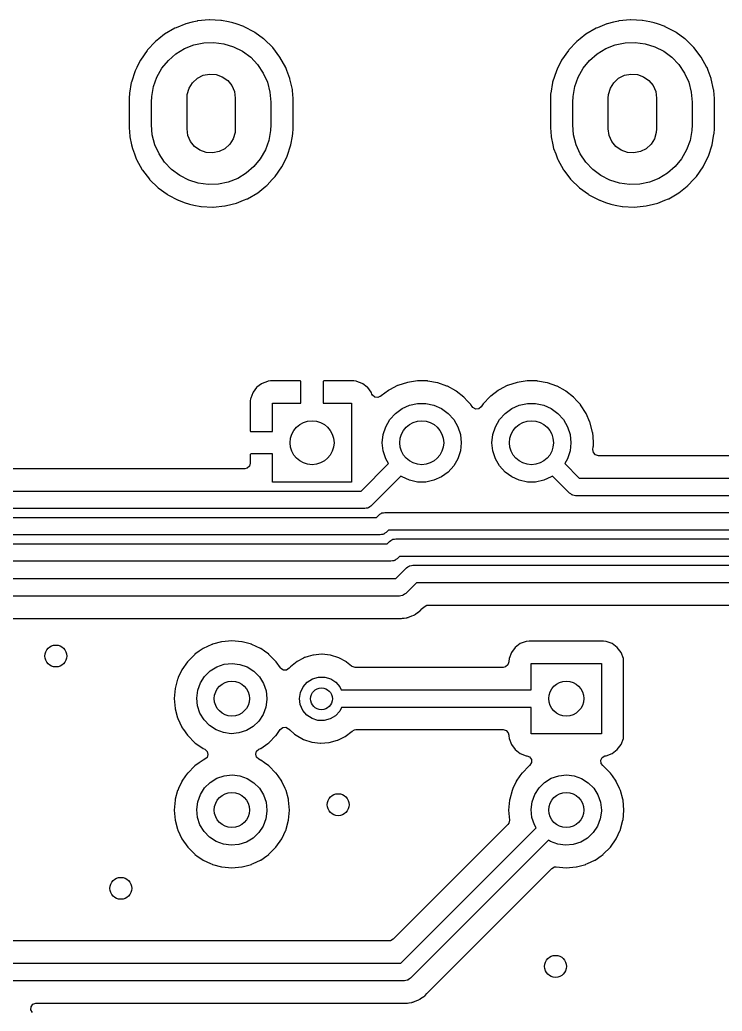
# Model space of a CAD drawing. Extents: x 41 to 172, y -238 to -26.
# Drawn here: x 97.52 to 113.53, y -165.36 to -142.78 of the extents above; entities that cross this region are included whole.
import ezdxf

# ---------------------------------------------------------------- set-up
doc = ezdxf.new("R2010")
doc.units = 0
doc.layers.add('BLACK', color=7, linetype='CONTINUOUS')

msp = doc.modelspace()

# ---------------------------------------------------------------- linework, layer by layer
at = {"layer": 'BLACK', "linetype": 'CONTINUOUS'}
for p, q in [((101.3, -142.869), (101.082, -142.957)), ((101.304, -142.867), (101.3, -142.869)), ((101.3, -142.869), (101.3, -142.869)), ((101.448, -142.832), (101.304, -142.867)), ((101.563, -142.804), (101.448, -142.832)), ((101.568, -142.803), (101.563, -142.804)), ((101.563, -142.804), (101.563, -142.804)), ((101.837, -142.777), (101.568, -142.803)), ((101.842, -142.777), (101.837, -142.777)), ((102.104, -142.79), (101.842, -142.777)), ((101.842, -142.777), (101.842, -142.777)), ((102.108, -142.79), (102.104, -142.79)), ((102.104, -142.79), (102.104, -142.79)), ((102.113, -142.791), (102.108, -142.79)), ((102.276, -142.824), (102.113, -142.791)), ((102.113, -142.791), (102.113, -142.791)), ((102.374, -142.843), (102.276, -142.824)), ((102.448, -142.869), (102.374, -142.843)), ((102.626, -142.932), (102.448, -142.869)), ((102.63, -142.933), (102.626, -142.932)), ((102.626, -142.932), (102.626, -142.932)), ((102.87, -143.059), (102.63, -142.933)), ((110.9, -142.869), (110.682, -142.957)), ((110.904, -142.867), (110.9, -142.869)), ((110.9, -142.869), (110.9, -142.869)), ((111.048, -142.832), (110.904, -142.867)), ((111.163, -142.804), (111.048, -142.832)), ((111.168, -142.803), (111.163, -142.804)), ((111.163, -142.804), (111.163, -142.804)), ((111.437, -142.777), (111.168, -142.803)), ((111.442, -142.777), (111.437, -142.777)), ((111.704, -142.79), (111.442, -142.777)), ((111.442, -142.777), (111.442, -142.777)), ((111.708, -142.79), (111.704, -142.79)), ((111.704, -142.79), (111.704, -142.79)), ((111.713, -142.791), (111.708, -142.79)), ((111.876, -142.824), (111.713, -142.791)), ((111.713, -142.791), (111.713, -142.791)), ((111.974, -142.843), (111.876, -142.824)), ((112.048, -142.869), (111.974, -142.843)), ((112.226, -142.932), (112.048, -142.869)), ((112.23, -142.933), (112.226, -142.932)), ((112.226, -142.932), (112.226, -142.932)), ((112.47, -143.059), (112.23, -142.933)), ((100.819, -143.106), (100.69, -143.209)), ((101.053, -142.969), (100.819, -143.106)), ((101.082, -142.957), (101.053, -142.969)), ((102.874, -143.062), (102.87, -143.059)), ((103.076, -143.209), (102.874, -143.062)), ((110.419, -143.106), (110.29, -143.209)), ((110.653, -142.969), (110.419, -143.106)), ((110.682, -142.957), (110.653, -142.969)), ((112.474, -143.062), (112.47, -143.059)), ((112.676, -143.209), (112.474, -143.062)), ((100.604, -143.279), (100.431, -143.464)), ((100.607, -143.275), (100.604, -143.279)), ((100.615, -143.269), (100.607, -143.275)), ((100.69, -143.209), (100.615, -143.269)), ((101.275, -143.432), (101.489, -143.347)), ((101.489, -143.347), (101.714, -143.3)), ((101.714, -143.3), (101.944, -143.292)), ((101.944, -143.292), (102.172, -143.322)), ((102.172, -143.322), (102.392, -143.39)), ((103.089, -143.219), (103.076, -143.209)), ((103.283, -143.409), (103.089, -143.219)), ((110.204, -143.279), (110.031, -143.464)), ((110.207, -143.275), (110.204, -143.279)), ((110.215, -143.269), (110.207, -143.275)), ((110.29, -143.209), (110.215, -143.269)), ((110.875, -143.432), (111.089, -143.347)), ((111.089, -143.347), (111.314, -143.3)), ((111.314, -143.3), (111.544, -143.292)), ((111.544, -143.292), (111.772, -143.322)), ((111.772, -143.322), (111.992, -143.39)), ((112.689, -143.219), (112.676, -143.209)), ((112.883, -143.409), (112.689, -143.219)), ((100.422, -143.474), (100.267, -143.696)), ((100.431, -143.464), (100.422, -143.474)), ((100.905, -143.702), (101.079, -143.551)), ((101.079, -143.551), (101.275, -143.432)), ((102.392, -143.39), (102.597, -143.494)), ((102.597, -143.494), (102.781, -143.631)), ((103.448, -143.624), (103.283, -143.409)), ((110.022, -143.474), (109.867, -143.696)), ((110.031, -143.464), (110.022, -143.474)), ((110.505, -143.702), (110.679, -143.551)), ((110.679, -143.551), (110.875, -143.432)), ((111.992, -143.39), (112.197, -143.494)), ((112.197, -143.494), (112.381, -143.631)), ((113.048, -143.624), (112.883, -143.409)), ((100.265, -143.7), (100.183, -143.865)), ((100.267, -143.696), (100.265, -143.7)), ((100.265, -143.7), (100.265, -143.7)), ((100.759, -143.88), (100.905, -143.702)), ((102.781, -143.631), (102.94, -143.798)), ((102.94, -143.798), (103.068, -143.989)), ((103.579, -143.861), (103.448, -143.624)), ((109.865, -143.7), (109.783, -143.865)), ((109.867, -143.696), (109.865, -143.7)), ((109.865, -143.7), (109.865, -143.7)), ((110.359, -143.88), (110.505, -143.702)), ((112.381, -143.631), (112.54, -143.798)), ((112.54, -143.798), (112.668, -143.989)), ((113.179, -143.861), (113.048, -143.624)), ((100.147, -143.939), (100.062, -144.197)), ((100.183, -143.865), (100.147, -143.939)), ((100.645, -144.08), (100.759, -143.88)), ((101.566, -144.108), (101.699, -144.041)), ((101.699, -144.041), (101.845, -144.011)), ((101.845, -144.011), (101.994, -144.022)), ((101.994, -144.022), (102.135, -144.073)), ((103.068, -143.989), (103.163, -144.198)), ((103.581, -143.865), (103.579, -143.861)), ((103.607, -143.935), (103.581, -143.865)), ((103.581, -143.865), (103.581, -143.865)), ((103.675, -144.115), (103.607, -143.935)), ((109.747, -143.939), (109.662, -144.197)), ((109.783, -143.865), (109.747, -143.939)), ((110.245, -144.08), (110.359, -143.88)), ((111.166, -144.108), (111.299, -144.041)), ((111.299, -144.041), (111.445, -144.011)), ((111.445, -144.011), (111.594, -144.022)), ((111.594, -144.022), (111.735, -144.073)), ((112.668, -143.989), (112.763, -144.198)), ((113.181, -143.865), (113.179, -143.861)), ((113.207, -143.935), (113.181, -143.865)), ((113.181, -143.865), (113.181, -143.865)), ((113.275, -144.115), (113.207, -143.935)), ((100.061, -144.201), (100.018, -144.45)), ((100.062, -144.197), (100.061, -144.201)), ((100.061, -144.201), (100.061, -144.201)), ((100.567, -144.296), (100.645, -144.08)), ((101.378, -144.336), (101.456, -144.209)), ((101.456, -144.209), (101.566, -144.108)), ((102.135, -144.073), (102.257, -144.159)), ((102.257, -144.159), (102.35, -144.275)), ((102.35, -144.275), (102.41, -144.412)), ((103.163, -144.198), (103.221, -144.421)), ((103.676, -144.119), (103.675, -144.115)), ((103.731, -144.365), (103.676, -144.119)), ((103.676, -144.119), (103.676, -144.119)), ((109.661, -144.201), (109.618, -144.45)), ((109.662, -144.197), (109.661, -144.201)), ((109.661, -144.201), (109.661, -144.201)), ((110.167, -144.296), (110.245, -144.08)), ((110.978, -144.336), (111.056, -144.209)), ((111.056, -144.209), (111.166, -144.108)), ((111.735, -144.073), (111.857, -144.159)), ((111.857, -144.159), (111.95, -144.275)), ((111.95, -144.275), (112.01, -144.412)), ((112.763, -144.198), (112.821, -144.421)), ((113.276, -144.119), (113.275, -144.115)), ((113.331, -144.365), (113.276, -144.119)), ((113.276, -144.119), (113.276, -144.119)), ((100.016, -144.468), (100.012, -144.541)), ((100.018, -144.45), (100.016, -144.464)), ((100.016, -144.464), (100.016, -144.468)), ((100.526, -144.522), (100.567, -144.296)), ((101.33, -144.56), (101.336, -144.48)), ((101.336, -144.48), (101.378, -144.336)), ((102.41, -144.412), (102.43, -144.56)), ((103.221, -144.421), (103.24, -144.65)), ((103.734, -144.38), (103.731, -144.365)), ((103.734, -144.384), (103.734, -144.38)), ((103.748, -144.571), (103.734, -144.384)), ((109.616, -144.468), (109.612, -144.541)), ((109.618, -144.45), (109.616, -144.464)), ((109.616, -144.464), (109.616, -144.468)), ((110.126, -144.522), (110.167, -144.296)), ((110.93, -144.56), (110.936, -144.48)), ((110.936, -144.48), (110.978, -144.336)), ((112.01, -144.412), (112.03, -144.56)), ((112.821, -144.421), (112.84, -144.65)), ((113.334, -144.38), (113.331, -144.365)), ((113.334, -144.384), (113.334, -144.38)), ((113.348, -144.571), (113.334, -144.384)), ((100.012, -144.541), (100.011, -144.55)), ((100.011, -144.55), (100.011, -145.239)), ((100.52, -144.65), (100.526, -144.522)), ((100.52, -145.17), (100.52, -144.65)), ((101.33, -145.26), (101.33, -144.56)), ((102.43, -144.56), (102.43, -145.26)), ((103.24, -144.65), (103.24, -145.17)), ((103.748, -144.581), (103.748, -144.571)), ((103.748, -145.27), (103.748, -144.581)), ((109.612, -144.541), (109.611, -144.55)), ((109.611, -144.55), (109.611, -145.239)), ((110.12, -144.65), (110.126, -144.522)), ((110.12, -145.17), (110.12, -144.65)), ((110.93, -145.26), (110.93, -144.56)), ((112.03, -144.56), (112.03, -145.26)), ((112.84, -144.65), (112.84, -145.17)), ((113.349, -144.581), (113.348, -144.571)), ((113.349, -145.27), (113.349, -144.581)), ((100.539, -145.399), (100.52, -145.17)), ((103.24, -145.17), (103.234, -145.298)), ((110.139, -145.399), (110.12, -145.17)), ((112.84, -145.17), (112.834, -145.298)), ((100.011, -145.239), (100.012, -145.241)), ((100.012, -145.241), (100.012, -145.241)), ((100.012, -145.241), (100.018, -145.322)), ((100.018, -145.322), (100.026, -145.44)), ((100.597, -145.622), (100.539, -145.399)), ((101.35, -145.408), (101.33, -145.26)), ((101.41, -145.545), (101.35, -145.408)), ((102.424, -145.34), (102.382, -145.484)), ((102.43, -145.26), (102.424, -145.34)), ((103.234, -145.298), (103.193, -145.524)), ((103.731, -145.43), (103.744, -145.36)), ((103.744, -145.356), (103.748, -145.27)), ((103.744, -145.36), (103.744, -145.356)), ((103.744, -145.36), (103.744, -145.36)), ((109.611, -145.239), (109.612, -145.241)), ((109.612, -145.241), (109.618, -145.322)), ((109.612, -145.241), (109.612, -145.241)), ((109.618, -145.322), (109.626, -145.44)), ((110.197, -145.622), (110.139, -145.399)), ((110.95, -145.408), (110.93, -145.26)), ((111.01, -145.545), (110.95, -145.408)), ((112.024, -145.34), (111.982, -145.484)), ((112.03, -145.26), (112.024, -145.34)), ((112.834, -145.298), (112.793, -145.524)), ((113.331, -145.43), (113.344, -145.36)), ((113.344, -145.356), (113.349, -145.27)), ((113.344, -145.36), (113.344, -145.356)), ((113.344, -145.36), (113.344, -145.36)), ((100.026, -145.44), (100.027, -145.445)), ((100.027, -145.445), (100.027, -145.445)), ((100.027, -145.445), (100.066, -145.623)), ((100.066, -145.623), (100.085, -145.705)), ((100.692, -145.831), (100.597, -145.622)), ((101.503, -145.661), (101.41, -145.545)), ((102.304, -145.611), (102.194, -145.712)), ((102.382, -145.484), (102.304, -145.611)), ((103.193, -145.524), (103.115, -145.74)), ((103.613, -145.881), (103.698, -145.623)), ((103.698, -145.623), (103.731, -145.43)), ((109.626, -145.44), (109.627, -145.445)), ((109.627, -145.445), (109.627, -145.445)), ((109.627, -145.445), (109.666, -145.623)), ((109.666, -145.623), (109.685, -145.705)), ((110.292, -145.831), (110.197, -145.622)), ((111.103, -145.661), (111.01, -145.545)), ((111.904, -145.611), (111.794, -145.712)), ((111.982, -145.484), (111.904, -145.611)), ((112.793, -145.524), (112.715, -145.74)), ((113.213, -145.881), (113.298, -145.623)), ((113.298, -145.623), (113.331, -145.43)), ((100.085, -145.705), (100.133, -145.832)), ((100.133, -145.832), (100.175, -145.945)), ((100.82, -146.022), (100.692, -145.831)), ((101.625, -145.747), (101.503, -145.661)), ((101.766, -145.798), (101.625, -145.747)), ((101.915, -145.809), (101.766, -145.798)), ((102.061, -145.779), (101.915, -145.809)), ((102.194, -145.712), (102.061, -145.779)), ((103.115, -145.74), (103.001, -145.94)), ((109.685, -145.705), (109.733, -145.832)), ((109.733, -145.832), (109.775, -145.945)), ((110.42, -146.022), (110.292, -145.831)), ((111.225, -145.747), (111.103, -145.661)), ((111.366, -145.798), (111.225, -145.747)), ((111.515, -145.809), (111.366, -145.798)), ((111.661, -145.779), (111.515, -145.809)), ((111.794, -145.712), (111.661, -145.779)), ((112.715, -145.74), (112.601, -145.94)), ((100.175, -145.945), (100.181, -145.959)), ((100.181, -145.959), (100.312, -146.196)), ((100.979, -146.189), (100.82, -146.022)), ((103.001, -145.94), (102.855, -146.118)), ((103.495, -146.12), (103.611, -145.885)), ((103.611, -145.885), (103.613, -145.881)), ((103.611, -145.885), (103.611, -145.885)), ((109.775, -145.945), (109.781, -145.959)), ((109.781, -145.959), (109.912, -146.196)), ((110.579, -146.189), (110.42, -146.022)), ((112.601, -145.94), (112.455, -146.118)), ((113.095, -146.12), (113.211, -145.885)), ((113.211, -145.885), (113.213, -145.881)), ((113.211, -145.885), (113.211, -145.885)), ((100.312, -146.196), (100.315, -146.199)), ((100.315, -146.199), (100.472, -146.405)), ((101.163, -146.326), (100.979, -146.189)), ((102.681, -146.269), (102.485, -146.388)), ((102.855, -146.118), (102.681, -146.269)), ((103.338, -146.346), (103.493, -146.124)), ((103.493, -146.124), (103.495, -146.12)), ((109.912, -146.196), (109.915, -146.199)), ((109.915, -146.199), (110.072, -146.405)), ((110.763, -146.326), (110.579, -146.189)), ((112.281, -146.269), (112.085, -146.388)), ((112.455, -146.118), (112.281, -146.269)), ((112.938, -146.346), (113.093, -146.124)), ((113.093, -146.124), (113.095, -146.12)), ((100.472, -146.405), (100.477, -146.411)), ((100.477, -146.411), (100.671, -146.601)), ((101.368, -146.43), (101.163, -146.326)), ((101.588, -146.498), (101.368, -146.43)), ((101.816, -146.528), (101.588, -146.498)), ((102.046, -146.52), (101.816, -146.528)), ((102.271, -146.473), (102.046, -146.52)), ((102.485, -146.388), (102.271, -146.473)), ((103.129, -146.563), (103.149, -146.547)), ((103.149, -146.547), (103.153, -146.545)), ((103.149, -146.547), (103.149, -146.547)), ((103.153, -146.545), (103.274, -146.415)), ((103.274, -146.415), (103.335, -146.35)), ((103.335, -146.35), (103.338, -146.346)), ((103.335, -146.35), (103.335, -146.35)), ((110.072, -146.405), (110.077, -146.411)), ((110.077, -146.411), (110.271, -146.601)), ((110.968, -146.43), (110.763, -146.326)), ((111.188, -146.498), (110.968, -146.43)), ((111.416, -146.528), (111.188, -146.498)), ((111.646, -146.52), (111.416, -146.528)), ((111.871, -146.473), (111.646, -146.52)), ((112.085, -146.388), (111.871, -146.473)), ((112.736, -146.558), (112.749, -146.547)), ((112.749, -146.547), (112.753, -146.545)), ((112.749, -146.547), (112.749, -146.547)), ((112.753, -146.545), (112.874, -146.415)), ((112.874, -146.415), (112.935, -146.35)), ((112.935, -146.35), (112.938, -146.346)), ((112.935, -146.35), (112.935, -146.35)), ((100.671, -146.601), (100.674, -146.604)), ((100.674, -146.604), (100.674, -146.604)), ((100.674, -146.604), (100.876, -146.751)), ((100.876, -146.751), (100.89, -146.761)), ((100.89, -146.761), (101.13, -146.887)), ((102.707, -146.851), (102.941, -146.714)), ((102.941, -146.714), (103.129, -146.563)), ((110.271, -146.601), (110.274, -146.604)), ((110.274, -146.604), (110.274, -146.604)), ((110.274, -146.604), (110.476, -146.751)), ((110.476, -146.751), (110.49, -146.761)), ((110.49, -146.761), (110.73, -146.887)), ((112.307, -146.851), (112.541, -146.714)), ((112.541, -146.714), (112.729, -146.563)), ((112.729, -146.563), (112.736, -146.558)), ((101.13, -146.887), (101.134, -146.888)), ((101.134, -146.888), (101.134, -146.888)), ((101.134, -146.888), (101.267, -146.935)), ((101.267, -146.935), (101.386, -146.977)), ((101.386, -146.977), (101.484, -146.996)), ((101.484, -146.996), (101.647, -147.029)), ((102.197, -147.016), (102.357, -146.977)), ((102.357, -146.977), (102.456, -146.953)), ((102.456, -146.953), (102.615, -146.888)), ((102.615, -146.888), (102.703, -146.853)), ((102.703, -146.853), (102.707, -146.851)), ((102.703, -146.853), (102.703, -146.853)), ((110.73, -146.887), (110.734, -146.888)), ((110.734, -146.888), (110.734, -146.888)), ((110.734, -146.888), (110.867, -146.935)), ((110.867, -146.935), (110.986, -146.977)), ((110.986, -146.977), (111.084, -146.996)), ((111.084, -146.996), (111.247, -147.029)), ((111.797, -147.016), (111.957, -146.977)), ((111.957, -146.977), (112.056, -146.953)), ((112.056, -146.953), (112.215, -146.888)), ((112.215, -146.888), (112.303, -146.853)), ((112.303, -146.853), (112.307, -146.851)), ((112.303, -146.853), (112.303, -146.853)), ((101.647, -147.029), (101.647, -147.029)), ((101.647, -147.029), (101.652, -147.03)), ((101.652, -147.03), (101.656, -147.03)), ((101.656, -147.03), (101.656, -147.03)), ((101.656, -147.03), (101.918, -147.043)), ((101.918, -147.043), (101.918, -147.043)), ((101.918, -147.043), (101.923, -147.043)), ((101.923, -147.043), (102.192, -147.017)), ((102.192, -147.017), (102.197, -147.016)), ((102.197, -147.016), (102.197, -147.016)), ((111.247, -147.029), (111.247, -147.029)), ((111.247, -147.029), (111.252, -147.03)), ((111.252, -147.03), (111.256, -147.03)), ((111.256, -147.03), (111.256, -147.03)), ((111.256, -147.03), (111.518, -147.043)), ((111.518, -147.043), (111.518, -147.043)), ((111.518, -147.043), (111.523, -147.043)), ((111.523, -147.043), (111.792, -147.017)), ((111.792, -147.017), (111.797, -147.016)), ((111.797, -147.016), (111.797, -147.016)), ((103.042, -151.057), (103.026, -151.065)), ((103.162, -151.012), (103.042, -151.057)), ((103.178, -151.008), (103.162, -151.012)), ((103.229, -151.002), (103.178, -151.008)), ((103.235, -151.002), (103.229, -151.002)), ((103.912, -151.002), (103.235, -151.002)), ((103.92, -151.004), (103.912, -151.002)), ((103.922, -151.005), (103.92, -151.004)), ((103.926, -151.02), (103.922, -151.005)), ((103.926, -151.51), (103.926, -151.02)), ((104.436, -151.008), (104.434, -151.016)), ((104.434, -151.016), (104.434, -151.51)), ((104.437, -151.006), (104.436, -151.008)), ((104.452, -151.002), (104.437, -151.006)), ((105.125, -151.002), (104.452, -151.002)), ((105.131, -151.002), (105.125, -151.002)), ((105.182, -151.008), (105.131, -151.002)), ((105.198, -151.012), (105.182, -151.008)), ((105.318, -151.057), (105.198, -151.012)), ((105.334, -151.065), (105.318, -151.057)), ((106.352, -151.035), (106.132, -151.107)), ((106.581, -151), (106.352, -151.035)), ((106.587, -151), (106.581, -151)), ((106.736, -151.002), (106.587, -151)), ((106.587, -151), (106.587, -151)), ((106.813, -151.003), (106.736, -151.002)), ((106.818, -151.004), (106.813, -151.003)), ((107.036, -151.043), (106.818, -151.004)), ((106.818, -151.004), (106.818, -151.004)), ((107.041, -151.044), (107.036, -151.043)), ((107.036, -151.043), (107.036, -151.043)), ((107.046, -151.045), (107.041, -151.044)), ((107.254, -151.119), (107.046, -151.045)), ((107.046, -151.045), (107.046, -151.045)), ((108.852, -151.035), (108.632, -151.107)), ((109.081, -151), (108.852, -151.035)), ((109.087, -151), (109.081, -151)), ((109.236, -151.002), (109.087, -151)), ((109.087, -151), (109.087, -151)), ((109.313, -151.003), (109.236, -151.002)), ((109.318, -151.004), (109.313, -151.003)), ((109.536, -151.043), (109.318, -151.004)), ((109.318, -151.004), (109.318, -151.004)), ((109.541, -151.044), (109.536, -151.043)), ((109.536, -151.043), (109.536, -151.043)), ((109.546, -151.045), (109.541, -151.044)), ((109.754, -151.119), (109.546, -151.045)), ((109.546, -151.045), (109.546, -151.045)), ((102.827, -151.272), (102.782, -151.392)), ((102.835, -151.256), (102.827, -151.272)), ((102.912, -151.154), (102.835, -151.256)), ((102.924, -151.142), (102.912, -151.154)), ((103.026, -151.065), (102.924, -151.142)), ((105.436, -151.142), (105.334, -151.065)), ((105.448, -151.154), (105.436, -151.142)), ((105.525, -151.256), (105.448, -151.154)), ((105.533, -151.272), (105.525, -151.256)), ((105.544, -151.3), (105.533, -151.272)), ((105.923, -151.217), (105.756, -151.342)), ((105.927, -151.214), (105.923, -151.217)), ((105.923, -151.217), (105.923, -151.217)), ((105.942, -151.206), (105.927, -151.214)), ((106.128, -151.109), (105.942, -151.206)), ((106.132, -151.107), (106.128, -151.109)), ((106.128, -151.109), (106.128, -151.109)), ((107.259, -151.121), (107.254, -151.119)), ((107.254, -151.119), (107.254, -151.119)), ((107.264, -151.123), (107.259, -151.121)), ((107.458, -151.23), (107.264, -151.123)), ((107.264, -151.123), (107.264, -151.123)), ((107.462, -151.233), (107.458, -151.23)), ((107.458, -151.23), (107.458, -151.23)), ((107.466, -151.236), (107.462, -151.233)), ((107.64, -151.373), (107.466, -151.236)), ((107.466, -151.236), (107.466, -151.236)), ((108.423, -151.217), (108.25, -151.347)), ((108.427, -151.214), (108.423, -151.217)), ((108.423, -151.217), (108.423, -151.217)), ((108.442, -151.206), (108.427, -151.214)), ((108.628, -151.109), (108.442, -151.206)), ((108.632, -151.107), (108.628, -151.109)), ((108.628, -151.109), (108.628, -151.109)), ((109.759, -151.121), (109.754, -151.119)), ((109.754, -151.119), (109.754, -151.119)), ((109.764, -151.123), (109.759, -151.121)), ((109.958, -151.23), (109.764, -151.123)), ((109.764, -151.123), (109.764, -151.123)), ((109.962, -151.233), (109.958, -151.23)), ((109.958, -151.23), (109.958, -151.23)), ((109.966, -151.236), (109.962, -151.233)), ((110.14, -151.373), (109.966, -151.236)), ((109.966, -151.236), (109.966, -151.236)), ((102.778, -151.408), (102.772, -151.459)), ((102.772, -151.459), (102.772, -151.465)), ((102.772, -151.465), (102.772, -152.138)), ((102.782, -151.392), (102.778, -151.408)), ((103.28, -152.156), (103.28, -151.51)), ((103.28, -151.51), (103.926, -151.51)), ((104.434, -151.51), (105.08, -151.51)), ((105.08, -151.51), (105.08, -153.31)), ((105.557, -151.325), (105.544, -151.3)), ((105.611, -151.371), (105.557, -151.325)), ((105.681, -151.38), (105.611, -151.371)), ((105.741, -151.352), (105.681, -151.38)), ((105.742, -151.353), (105.741, -151.352)), ((105.756, -151.342), (105.742, -151.353)), ((106.402, -151.554), (106.586, -151.515)), ((106.586, -151.515), (106.774, -151.515)), ((106.774, -151.515), (106.958, -151.554)), ((107.644, -151.376), (107.64, -151.373)), ((107.64, -151.373), (107.64, -151.373)), ((107.716, -151.455), (107.644, -151.376)), ((107.795, -151.542), (107.716, -151.455)), ((108.242, -151.353), (108.082, -151.521)), ((108.25, -151.347), (108.242, -151.353)), ((108.902, -151.554), (109.086, -151.515)), ((109.086, -151.515), (109.274, -151.515)), ((109.274, -151.515), (109.458, -151.554)), ((110.144, -151.376), (110.14, -151.373)), ((110.14, -151.373), (110.14, -151.373)), ((110.216, -151.455), (110.144, -151.376)), ((110.295, -151.542), (110.216, -151.455)), ((106.078, -151.741), (106.23, -151.631)), ((106.23, -151.631), (106.402, -151.554)), ((106.958, -151.554), (107.13, -151.631)), ((107.13, -151.631), (107.282, -151.741)), ((107.8, -151.548), (107.795, -151.542)), ((107.803, -151.552), (107.8, -151.548)), ((107.825, -151.587), (107.803, -151.552)), ((107.803, -151.552), (107.803, -151.552)), ((107.846, -151.611), (107.825, -151.587)), ((107.909, -151.642), (107.846, -151.611)), ((107.98, -151.634), (107.909, -151.642)), ((108.035, -151.589), (107.98, -151.634)), ((108.082, -151.521), (108.035, -151.589)), ((108.578, -151.741), (108.73, -151.631)), ((108.73, -151.631), (108.902, -151.554)), ((109.458, -151.554), (109.63, -151.631)), ((109.63, -151.631), (109.782, -151.741)), ((110.3, -151.548), (110.295, -151.542)), ((110.426, -151.742), (110.3, -151.548)), ((105.858, -152.044), (105.952, -151.881)), ((105.952, -151.881), (106.078, -151.741)), ((107.282, -151.741), (107.408, -151.881)), ((107.408, -151.881), (107.502, -152.044)), ((108.358, -152.044), (108.452, -151.881)), ((108.452, -151.881), (108.578, -151.741)), ((109.782, -151.741), (109.908, -151.881)), ((109.908, -151.881), (110.002, -152.044)), ((110.428, -151.747), (110.426, -151.742)), ((110.513, -151.943), (110.428, -151.747)), ((110.428, -151.747), (110.428, -151.747)), ((110.518, -151.955), (110.513, -151.943)), ((110.574, -152.179), (110.518, -151.955)), ((102.772, -152.138), (102.776, -152.153)), ((102.776, -152.153), (102.778, -152.154)), ((102.778, -152.154), (102.786, -152.156)), ((102.786, -152.156), (103.28, -152.156)), ((105.8, -152.223), (105.858, -152.044)), ((107.502, -152.044), (107.56, -152.223)), ((108.3, -152.223), (108.358, -152.044)), ((110.002, -152.044), (110.06, -152.223)), ((110.575, -152.184), (110.574, -152.179)), ((110.582, -152.268), (110.575, -152.184)), ((110.575, -152.184), (110.575, -152.184)), ((105.78, -152.41), (105.8, -152.223)), ((105.8, -152.597), (105.78, -152.41)), ((107.56, -152.223), (107.58, -152.41)), ((107.58, -152.41), (107.56, -152.597)), ((108.28, -152.41), (108.3, -152.223)), ((108.3, -152.597), (108.28, -152.41)), ((110.06, -152.223), (110.08, -152.41)), ((110.08, -152.41), (110.06, -152.597)), ((110.593, -152.41), (110.582, -152.268)), ((110.592, -152.463), (110.593, -152.413)), ((110.593, -152.413), (110.593, -152.41)), ((110.593, -152.413), (110.593, -152.413)), ((105.858, -152.776), (105.8, -152.597)), ((107.56, -152.597), (107.502, -152.776)), ((108.358, -152.776), (108.3, -152.597)), ((110.06, -152.597), (110.002, -152.776)), ((110.58, -152.565), (110.589, -152.501)), ((110.591, -152.634), (110.58, -152.565)), ((110.589, -152.501), (110.592, -152.479)), ((110.637, -152.687), (110.591, -152.634)), ((110.592, -152.479), (110.592, -152.463)), ((102.774, -152.67), (102.772, -152.678)), ((102.772, -152.678), (102.772, -152.875)), ((102.775, -152.668), (102.774, -152.67)), ((102.79, -152.664), (102.775, -152.668)), ((103.28, -152.664), (102.79, -152.664)), ((103.28, -153.31), (103.28, -152.664)), ((105.921, -152.886), (105.858, -152.776)), ((107.502, -152.776), (107.408, -152.939)), ((108.452, -152.939), (108.358, -152.776)), ((110.002, -152.776), (109.939, -152.886)), ((110.705, -152.707), (110.637, -152.687)), ((128.406, -152.707), (110.705, -152.707)), ((102.646, -153.001), (84.241, -153.001)), ((102.698, -152.99), (102.646, -153.001)), ((102.752, -152.944), (102.698, -152.99)), ((102.772, -152.875), (102.752, -152.944)), ((105.297, -153.51), (105.921, -152.886)), ((107.282, -153.079), (107.13, -153.189)), ((107.408, -152.939), (107.282, -153.079)), ((108.578, -153.079), (108.452, -152.939)), ((108.73, -153.189), (108.578, -153.079)), ((109.939, -152.886), (110.269, -153.216)), ((105.08, -153.31), (103.28, -153.31)), ((106.203, -153.17), (105.521, -153.852)), ((106.23, -153.189), (106.203, -153.17)), ((106.402, -153.266), (106.23, -153.189)), ((106.586, -153.305), (106.402, -153.266)), ((106.774, -153.305), (106.586, -153.305)), ((106.958, -153.266), (106.774, -153.305)), ((107.13, -153.189), (106.958, -153.266)), ((108.902, -153.266), (108.73, -153.189)), ((109.086, -153.305), (108.902, -153.266)), ((109.274, -153.305), (109.086, -153.305)), ((109.458, -153.266), (109.274, -153.305)), ((109.63, -153.189), (109.458, -153.266)), ((109.657, -153.17), (109.63, -153.189)), ((110.045, -153.557), (109.657, -153.17)), ((110.269, -153.216), (128.695, -153.216)), ((83.9782, -153.51), (105.297, -153.51)), ((110.073, -153.575), (110.045, -153.557)), ((110.099, -153.596), (110.073, -153.575)), ((110.11, -153.599), (110.099, -153.596)), ((110.12, -153.605), (110.11, -153.599)), ((110.153, -153.609), (110.12, -153.605)), ((110.186, -153.616), (110.153, -153.609)), ((128.778, -153.616), (110.186, -153.616)), ((105.38, -153.91), (83.895, -153.91)), ((105.413, -153.903), (105.38, -153.91)), ((105.446, -153.899), (105.413, -153.903)), ((105.456, -153.893), (105.446, -153.899)), ((105.467, -153.89), (105.456, -153.893)), ((105.493, -153.869), (105.467, -153.89)), ((105.521, -153.852), (105.493, -153.869)), ((105.806, -154.006), (105.839, -153.999)), ((105.839, -153.999), (133.383, -153.999)), ((83.6876, -154.11), (105.645, -154.11)), ((105.645, -154.11), (105.698, -154.057)), ((105.698, -154.057), (105.726, -154.04)), ((105.726, -154.04), (105.752, -154.019)), ((105.752, -154.019), (105.763, -154.016)), ((105.763, -154.016), (105.773, -154.01)), ((105.773, -154.01), (105.806, -154.006)), ((105.922, -154.399), (105.869, -154.451)), ((133.466, -154.399), (105.922, -154.399)), ((105.728, -154.51), (83.7088, -154.51)), ((105.761, -154.502), (105.728, -154.51)), ((105.794, -154.498), (105.761, -154.502)), ((105.804, -154.492), (105.794, -154.498)), ((105.815, -154.49), (105.804, -154.492)), ((105.841, -154.469), (105.815, -154.49)), ((105.869, -154.451), (105.841, -154.469)), ((105.894, -154.709), (105.946, -154.657)), ((105.946, -154.657), (105.974, -154.639)), ((105.974, -154.639), (106, -154.618)), ((106, -154.618), (106.012, -154.616)), ((106.012, -154.616), (106.021, -154.61)), ((106.021, -154.61), (106.055, -154.606)), ((106.055, -154.606), (106.087, -154.599)), ((106.087, -154.599), (161.349, -154.598)), ((84.3569, -154.709), (105.894, -154.709)), ((105.977, -155.109), (84.4904, -155.109)), ((106.009, -155.102), (105.977, -155.109)), ((106.042, -155.098), (106.009, -155.102)), ((106.052, -155.092), (106.042, -155.098)), ((106.063, -155.089), (106.052, -155.092)), ((106.089, -155.068), (106.063, -155.089)), ((106.118, -155.051), (106.089, -155.068)), ((106.17, -154.999), (106.118, -155.051)), ((161.432, -154.998), (106.17, -154.999)), ((106.089, -155.502), (106.334, -155.257)), ((106.334, -155.257), (106.363, -155.239)), ((106.363, -155.239), (106.389, -155.218)), ((106.389, -155.218), (106.4, -155.216)), ((106.4, -155.216), (106.41, -155.21)), ((106.41, -155.21), (106.443, -155.206)), ((106.443, -155.206), (106.475, -155.198)), ((106.475, -155.198), (161.696, -155.198)), ((84.836, -155.502), (106.089, -155.502)), ((106.558, -155.599), (106.313, -155.844)), ((161.779, -155.599), (106.558, -155.599)), ((106.172, -155.902), (84.9188, -155.902)), ((106.205, -155.895), (106.172, -155.902)), ((106.238, -155.891), (106.205, -155.895)), ((106.248, -155.885), (106.238, -155.891)), ((106.259, -155.882), (106.248, -155.885)), ((106.285, -155.861), (106.259, -155.882)), ((106.313, -155.844), (106.285, -155.861)), ((106.591, -156.274), (106.638, -156.242)), ((106.638, -156.242), (106.644, -156.237)), ((106.638, -156.242), (106.638, -156.242)), ((106.644, -156.237), (106.685, -156.191)), ((106.685, -156.191), (106.69, -156.186)), ((106.69, -156.186), (106.732, -156.144)), ((106.732, -156.144), (106.794, -156.11)), ((106.794, -156.11), (106.821, -156.107)), ((106.821, -156.107), (161.75, -156.107)), ((85.1817, -156.41), (106.143, -156.41)), ((106.143, -156.41), (106.152, -156.411)), ((106.152, -156.411), (106.202, -156.414)), ((106.202, -156.414), (106.202, -156.414)), ((106.202, -156.414), (106.209, -156.415)), ((106.209, -156.415), (106.217, -156.413)), ((106.217, -156.413), (106.243, -156.409)), ((106.217, -156.413), (106.217, -156.413)), ((106.243, -156.409), (106.272, -156.404)), ((106.272, -156.404), (106.279, -156.403)), ((106.279, -156.403), (106.342, -156.395)), ((106.342, -156.395), (106.349, -156.392)), ((106.349, -156.392), (106.352, -156.392)), ((106.352, -156.392), (106.368, -156.387)), ((106.368, -156.387), (106.371, -156.387)), ((106.371, -156.387), (106.378, -156.385)), ((106.378, -156.385), (106.437, -156.36)), ((106.437, -156.36), (106.443, -156.357)), ((106.443, -156.357), (106.449, -156.355)), ((106.449, -156.355), (106.503, -156.334)), ((106.503, -156.334), (106.509, -156.33)), ((106.509, -156.33), (106.511, -156.329)), ((106.511, -156.329), (106.526, -156.321)), ((106.526, -156.321), (106.528, -156.319)), ((106.528, -156.319), (106.535, -156.316)), ((106.535, -156.316), (106.586, -156.277)), ((106.586, -156.277), (106.591, -156.274)), ((102.352, -156.924), (102.124, -156.943)), ((102.58, -156.943), (102.352, -156.924)), ((109.124, -156.928), (109.062, -156.935)), ((110.82, -156.928), (109.124, -156.928)), ((110.882, -156.935), (110.82, -156.928)), ((101.608, -157.16), (101.512, -157.228)), ((101.695, -157.099), (101.608, -157.16)), ((101.7, -157.097), (101.695, -157.099)), ((101.898, -157.005), (101.7, -157.097)), ((101.7, -157.097), (101.7, -157.097)), ((101.903, -157.003), (101.898, -157.005)), ((101.898, -157.005), (101.898, -157.005)), ((101.908, -157.001), (101.903, -157.003)), ((102.119, -156.945), (101.908, -157.001)), ((101.908, -157.001), (101.908, -157.001)), ((102.124, -156.943), (102.119, -156.945)), ((102.119, -156.945), (102.119, -156.945)), ((102.585, -156.945), (102.58, -156.943)), ((102.796, -157.001), (102.585, -156.945)), ((102.585, -156.945), (102.585, -156.945)), ((102.801, -157.003), (102.796, -157.001)), ((102.796, -157.001), (102.796, -157.001)), ((102.806, -157.005), (102.801, -157.003)), ((103.004, -157.097), (102.806, -157.005)), ((102.806, -157.005), (102.806, -157.005)), ((103.009, -157.099), (103.004, -157.097)), ((103.004, -157.097), (103.004, -157.097)), ((103.096, -157.16), (103.009, -157.099)), ((103.192, -157.228), (103.096, -157.16)), ((108.809, -157.074), (108.721, -157.19)), ((108.925, -156.986), (108.809, -157.074)), ((109.062, -156.935), (108.925, -156.986)), ((111.019, -156.986), (110.882, -156.935)), ((111.135, -157.074), (111.019, -156.986)), ((111.223, -157.19), (111.135, -157.074)), ((101.508, -157.231), (101.346, -157.393)), ((101.512, -157.228), (101.508, -157.231)), ((101.512, -157.228), (101.512, -157.228)), ((103.196, -157.231), (103.192, -157.228)), ((103.192, -157.228), (103.192, -157.228)), ((103.358, -157.393), (103.196, -157.231)), ((103.987, -157.317), (103.839, -157.394)), ((104.009, -157.305), (103.987, -157.317)), ((104.014, -157.302), (104.009, -157.305)), ((104.009, -157.305), (104.009, -157.305)), ((104.093, -157.279), (104.014, -157.302)), ((104.198, -157.248), (104.093, -157.279)), ((104.204, -157.247), (104.198, -157.248)), ((104.198, -157.248), (104.198, -157.248)), ((104.21, -157.246), (104.204, -157.247)), ((104.335, -157.235), (104.21, -157.246)), ((104.21, -157.246), (104.21, -157.246)), ((104.401, -157.229), (104.335, -157.235)), ((104.407, -157.229), (104.401, -157.229)), ((104.592, -157.249), (104.407, -157.229)), ((104.407, -157.229), (104.407, -157.229)), ((104.598, -157.249), (104.592, -157.249)), ((104.592, -157.249), (104.592, -157.249)), ((104.787, -157.308), (104.598, -157.249)), ((104.961, -157.402), (104.787, -157.308)), ((108.67, -157.327), (108.663, -157.389)), ((108.721, -157.19), (108.67, -157.327)), ((111.274, -157.327), (111.223, -157.19)), ((111.28, -157.389), (111.274, -157.327)), ((101.212, -157.585), (101.131, -157.76)), ((101.214, -157.58), (101.212, -157.585)), ((101.212, -157.585), (101.212, -157.585)), ((101.341, -157.399), (101.214, -157.58)), ((101.343, -157.397), (101.341, -157.399)), ((101.346, -157.393), (101.343, -157.397)), ((101.343, -157.397), (101.343, -157.397)), ((101.732, -157.731), (101.859, -157.607)), ((101.859, -157.607), (102.011, -157.513)), ((102.011, -157.513), (102.18, -157.456)), ((102.18, -157.456), (102.358, -157.437)), ((102.358, -157.437), (102.535, -157.458)), ((102.535, -157.458), (102.703, -157.518)), ((102.703, -157.518), (102.853, -157.614)), ((103.361, -157.397), (103.358, -157.393)), ((103.46, -157.539), (103.361, -157.397)), ((103.361, -157.397), (103.361, -157.397)), ((103.47, -157.551), (103.46, -157.539)), ((103.53, -157.588), (103.47, -157.551)), ((103.601, -157.587), (103.53, -157.588)), ((103.66, -157.547), (103.601, -157.587)), ((103.681, -157.523), (103.66, -157.547)), ((103.685, -157.518), (103.681, -157.523)), ((103.839, -157.394), (103.685, -157.518)), ((104.965, -157.406), (104.961, -157.402)), ((105.079, -157.5), (104.965, -157.406)), ((104.965, -157.406), (104.965, -157.406)), ((105.091, -157.508), (105.079, -157.5)), ((105.159, -157.528), (105.091, -157.508)), ((108.537, -157.528), (105.159, -157.528)), ((108.59, -157.517), (108.537, -157.528)), ((108.643, -157.471), (108.59, -157.517)), ((108.663, -157.403), (108.643, -157.471)), ((108.663, -157.389), (108.663, -157.403)), ((109.172, -158.037), (109.172, -157.437)), ((109.172, -157.437), (110.772, -157.437)), ((110.772, -157.437), (110.772, -159.037)), ((111.28, -159.085), (111.28, -157.389)), ((101.116, -157.793), (101.067, -157.976)), ((101.118, -157.788), (101.116, -157.793)), ((101.116, -157.793), (101.116, -157.793)), ((101.131, -157.76), (101.118, -157.788)), ((101.635, -157.881), (101.732, -157.731)), ((102.853, -157.614), (102.979, -157.74)), ((102.979, -157.74), (103.073, -157.891)), ((104.07, -157.861), (104.19, -157.786)), ((104.19, -157.786), (104.326, -157.747)), ((104.326, -157.747), (104.468, -157.747)), ((104.468, -157.747), (104.604, -157.788)), ((104.604, -157.788), (104.723, -157.865)), ((101.058, -158.009), (101.039, -158.237)), ((101.067, -157.976), (101.058, -158.009)), ((101.552, -158.226), (101.574, -158.049)), ((101.574, -158.049), (101.635, -157.881)), ((103.073, -157.891), (103.132, -158.06)), ((103.132, -158.06), (103.152, -158.237)), ((103.916, -158.096), (103.976, -157.967)), ((103.976, -157.967), (104.07, -157.861)), ((104.723, -157.865), (104.815, -157.973)), ((104.815, -157.973), (104.844, -158.037)), ((104.844, -158.037), (109.172, -158.037)), ((101.039, -158.237), (101.058, -158.465)), ((101.569, -158.403), (101.552, -158.226)), ((103.152, -158.259), (103.127, -158.436)), ((103.152, -158.237), (103.152, -158.259)), ((103.894, -158.236), (103.916, -158.096)), ((103.912, -158.376), (103.894, -158.236)), ((101.058, -158.465), (101.06, -158.47)), ((101.06, -158.47), (101.06, -158.47)), ((101.06, -158.47), (101.116, -158.679)), ((101.626, -158.573), (101.569, -158.403)), ((103.127, -158.436), (103.064, -158.603)), ((103.97, -158.506), (103.912, -158.376)), ((104.061, -158.615), (103.97, -158.506)), ((104.85, -158.437), (104.809, -158.522)), ((109.172, -158.437), (104.85, -158.437)), ((109.172, -159.037), (109.172, -158.437)), ((101.116, -158.679), (101.118, -158.686)), ((101.118, -158.686), (101.12, -158.691)), ((101.12, -158.691), (101.12, -158.691)), ((101.12, -158.691), (101.212, -158.889)), ((101.718, -158.725), (101.626, -158.573)), ((101.842, -158.853), (101.718, -158.725)), ((103.064, -158.603), (102.965, -158.751)), ((104.179, -158.693), (104.061, -158.615)), ((104.314, -158.736), (104.179, -158.693)), ((104.456, -158.738), (104.314, -158.736)), ((104.593, -158.701), (104.456, -158.738)), ((104.713, -158.627), (104.593, -158.701)), ((104.809, -158.522), (104.713, -158.627)), ((101.212, -158.889), (101.212, -158.889)), ((101.212, -158.889), (101.214, -158.894)), ((101.214, -158.894), (101.251, -158.945)), ((101.251, -158.945), (101.341, -159.074)), ((101.991, -158.951), (101.842, -158.853)), ((102.158, -159.013), (101.991, -158.951)), ((102.682, -158.966), (102.513, -159.021)), ((102.836, -158.874), (102.682, -158.966)), ((102.965, -158.751), (102.836, -158.874)), ((103.363, -159.075), (103.455, -158.942)), ((103.455, -158.942), (103.511, -158.898)), ((103.511, -158.898), (103.582, -158.891)), ((103.582, -158.891), (103.645, -158.923)), ((103.645, -158.923), (103.657, -158.936)), ((103.657, -158.936), (103.661, -158.941)), ((103.661, -158.941), (103.661, -158.941)), ((103.661, -158.941), (103.665, -158.946)), ((103.665, -158.946), (103.67, -158.95)), ((103.67, -158.95), (103.67, -158.95)), ((103.67, -158.95), (103.781, -159.045)), ((105.094, -158.977), (105.15, -158.948)), ((105.15, -158.948), (105.174, -158.945)), ((105.174, -158.945), (108.537, -158.945)), ((108.537, -158.945), (108.606, -158.966)), ((108.606, -158.966), (108.652, -159.019)), ((101.341, -159.074), (101.346, -159.081)), ((101.346, -159.081), (101.508, -159.243)), ((102.335, -159.037), (102.158, -159.013)), ((102.513, -159.021), (102.335, -159.037)), ((103.196, -159.243), (103.358, -159.081)), ((103.358, -159.081), (103.363, -159.075)), ((103.781, -159.045), (103.816, -159.074)), ((103.816, -159.074), (103.988, -159.171)), ((103.988, -159.171), (104.176, -159.232)), ((104.57, -159.24), (104.76, -159.187)), ((104.76, -159.187), (104.766, -159.184)), ((104.766, -159.184), (104.931, -159.1)), ((104.766, -159.184), (104.766, -159.184)), ((104.931, -159.1), (104.937, -159.098)), ((104.931, -159.1), (104.931, -159.1)), ((104.937, -159.098), (105.093, -158.976)), ((105.093, -158.976), (105.094, -158.977)), ((108.652, -159.019), (108.663, -159.071)), ((108.663, -159.071), (108.663, -159.085)), ((108.663, -159.085), (108.67, -159.147)), ((108.67, -159.147), (108.721, -159.284)), ((110.772, -159.037), (109.172, -159.037)), ((111.223, -159.284), (111.274, -159.147)), ((111.274, -159.147), (111.28, -159.085)), ((101.508, -159.243), (101.512, -159.246)), ((101.512, -159.246), (101.512, -159.246)), ((101.512, -159.246), (101.533, -159.261)), ((101.533, -159.261), (101.695, -159.375)), ((101.695, -159.375), (101.7, -159.377)), ((101.7, -159.377), (101.7, -159.377)), ((101.7, -159.377), (101.734, -159.393)), ((101.734, -159.393), (101.788, -159.44)), ((102.917, -159.438), (102.97, -159.393)), ((102.97, -159.393), (103.004, -159.377)), ((103.004, -159.377), (103.009, -159.375)), ((103.004, -159.377), (103.004, -159.377)), ((103.009, -159.375), (103.171, -159.261)), ((103.171, -159.261), (103.192, -159.246)), ((103.192, -159.246), (103.196, -159.243)), ((103.192, -159.246), (103.192, -159.246)), ((104.176, -159.232), (104.373, -159.255)), ((104.373, -159.255), (104.379, -159.255)), ((104.379, -159.255), (104.564, -159.24)), ((104.379, -159.255), (104.379, -159.255)), ((104.564, -159.24), (104.564, -159.24)), ((104.564, -159.24), (104.57, -159.24)), ((108.721, -159.284), (108.809, -159.4)), ((108.809, -159.4), (108.925, -159.488)), ((111.019, -159.488), (111.135, -159.4)), ((111.135, -159.4), (111.223, -159.284)), ((101.695, -159.639), (101.608, -159.7)), ((101.7, -159.637), (101.695, -159.639)), ((101.734, -159.621), (101.7, -159.637)), ((101.7, -159.637), (101.7, -159.637)), ((101.787, -159.576), (101.734, -159.621)), ((101.807, -159.508), (101.787, -159.576)), ((101.788, -159.44), (101.807, -159.508)), ((102.897, -159.506), (102.917, -159.438)), ((102.916, -159.574), (102.897, -159.506)), ((102.97, -159.621), (102.916, -159.574)), ((103.004, -159.637), (102.97, -159.621)), ((103.009, -159.639), (103.004, -159.637)), ((103.004, -159.637), (103.004, -159.637)), ((103.096, -159.7), (103.009, -159.639)), ((108.925, -159.488), (109.062, -159.539)), ((109.062, -159.539), (109.072, -159.54)), ((109.072, -159.54), (109.075, -159.541)), ((109.075, -159.541), (109.077, -159.541)), ((109.077, -159.541), (109.077, -159.542)), ((109.077, -159.542), (109.138, -159.567)), ((109.138, -159.567), (109.178, -159.626)), ((109.178, -159.626), (109.181, -159.696)), ((110.761, -159.642), (110.793, -159.579)), ((110.769, -159.713), (110.761, -159.642)), ((110.793, -159.579), (110.854, -159.543)), ((110.854, -159.543), (110.872, -159.54)), ((110.872, -159.54), (110.882, -159.539)), ((110.882, -159.539), (111.019, -159.488)), ((101.508, -159.771), (101.346, -159.933)), ((101.512, -159.768), (101.508, -159.771)), ((101.608, -159.7), (101.512, -159.768)), ((101.512, -159.768), (101.512, -159.768)), ((103.192, -159.768), (103.096, -159.7)), ((103.196, -159.771), (103.192, -159.768)), ((103.192, -159.768), (103.192, -159.768)), ((103.358, -159.933), (103.196, -159.771)), ((109.128, -159.771), (108.966, -159.933)), ((109.132, -159.768), (109.128, -159.771)), ((109.136, -159.764), (109.132, -159.768)), ((109.145, -159.757), (109.136, -159.764)), ((109.181, -159.696), (109.145, -159.757)), ((110.809, -159.763), (110.769, -159.713)), ((110.808, -159.764), (110.809, -159.763)), ((110.812, -159.768), (110.808, -159.764)), ((110.816, -159.771), (110.812, -159.768)), ((110.978, -159.933), (110.816, -159.771)), ((101.298, -160), (101.214, -160.12)), ((101.343, -159.937), (101.298, -160)), ((101.346, -159.933), (101.343, -159.937)), ((101.343, -159.937), (101.343, -159.937)), ((101.859, -160.147), (102.011, -160.053)), ((102.011, -160.053), (102.18, -159.996)), ((102.18, -159.996), (102.358, -159.977)), ((102.358, -159.977), (102.535, -159.998)), ((102.535, -159.998), (102.703, -160.058)), ((102.703, -160.058), (102.853, -160.154)), ((103.361, -159.937), (103.358, -159.933)), ((103.406, -160), (103.361, -159.937)), ((103.361, -159.937), (103.361, -159.937)), ((103.49, -160.12), (103.406, -160)), ((108.918, -160), (108.834, -160.12)), ((108.963, -159.937), (108.918, -160)), ((108.966, -159.933), (108.963, -159.937)), ((108.963, -159.937), (108.963, -159.937)), ((109.479, -160.147), (109.631, -160.053)), ((109.631, -160.053), (109.8, -159.996)), ((109.8, -159.996), (109.978, -159.977)), ((109.978, -159.977), (110.155, -159.998)), ((110.155, -159.998), (110.323, -160.058)), ((110.323, -160.058), (110.473, -160.154)), ((110.981, -159.937), (110.978, -159.933)), ((111.026, -160), (110.981, -159.937)), ((110.981, -159.937), (110.981, -159.937)), ((111.11, -160.12), (111.026, -160)), ((101.138, -160.284), (101.118, -160.328)), ((101.212, -160.125), (101.138, -160.284)), ((101.214, -160.12), (101.212, -160.125)), ((101.212, -160.125), (101.212, -160.125)), ((101.635, -160.421), (101.732, -160.271)), ((101.732, -160.271), (101.859, -160.147)), ((102.853, -160.154), (102.979, -160.28)), ((102.979, -160.28), (103.073, -160.431)), ((103.492, -160.125), (103.49, -160.12)), ((103.566, -160.284), (103.492, -160.125)), ((103.492, -160.125), (103.492, -160.125)), ((103.586, -160.328), (103.566, -160.284)), ((108.758, -160.284), (108.738, -160.328)), ((108.832, -160.125), (108.758, -160.284)), ((108.834, -160.12), (108.832, -160.125)), ((108.832, -160.125), (108.832, -160.125)), ((109.255, -160.421), (109.352, -160.271)), ((109.352, -160.271), (109.479, -160.147)), ((110.473, -160.154), (110.599, -160.28)), ((110.599, -160.28), (110.693, -160.431)), ((111.112, -160.125), (111.11, -160.12)), ((111.186, -160.284), (111.112, -160.125)), ((111.112, -160.125), (111.112, -160.125)), ((111.206, -160.328), (111.186, -160.284)), ((101.063, -160.531), (101.058, -160.549)), ((101.116, -160.333), (101.063, -160.531)), ((101.118, -160.328), (101.116, -160.333)), ((101.116, -160.333), (101.116, -160.333)), ((101.574, -160.589), (101.635, -160.421)), ((103.073, -160.431), (103.132, -160.6)), ((103.588, -160.333), (103.586, -160.328)), ((103.641, -160.531), (103.588, -160.333)), ((103.588, -160.333), (103.588, -160.333)), ((103.646, -160.549), (103.641, -160.531)), ((108.683, -160.531), (108.678, -160.549)), ((108.736, -160.333), (108.683, -160.531)), ((108.738, -160.328), (108.736, -160.333)), ((108.736, -160.333), (108.736, -160.333)), ((109.194, -160.589), (109.255, -160.421)), ((110.693, -160.431), (110.752, -160.6)), ((111.208, -160.333), (111.206, -160.328)), ((111.261, -160.531), (111.208, -160.333)), ((111.208, -160.333), (111.208, -160.333)), ((111.266, -160.549), (111.261, -160.531)), ((101.058, -160.549), (101.039, -160.777)), ((101.552, -160.766), (101.574, -160.589)), ((101.569, -160.943), (101.552, -160.766)), ((103.132, -160.6), (103.152, -160.777)), ((103.665, -160.777), (103.646, -160.549)), ((108.678, -160.549), (108.659, -160.777)), ((109.172, -160.766), (109.194, -160.589)), ((109.189, -160.943), (109.172, -160.766)), ((110.752, -160.6), (110.772, -160.777)), ((111.285, -160.777), (111.266, -160.549)), ((101.039, -160.777), (101.058, -161.005)), ((101.626, -161.113), (101.569, -160.943)), ((103.127, -160.976), (103.064, -161.143)), ((103.152, -160.799), (103.127, -160.976)), ((103.152, -160.777), (103.152, -160.799)), ((103.646, -161.005), (103.665, -160.777)), ((108.659, -160.777), (108.678, -161.005)), ((109.246, -161.113), (109.189, -160.943)), ((110.747, -160.976), (110.684, -161.143)), ((110.772, -160.799), (110.747, -160.976)), ((110.772, -160.777), (110.772, -160.799)), ((111.266, -161.005), (111.285, -160.777)), ((101.058, -161.005), (101.06, -161.01)), ((101.06, -161.01), (101.06, -161.01)), ((101.06, -161.01), (101.114, -161.214)), ((101.114, -161.214), (101.118, -161.226)), ((101.718, -161.265), (101.626, -161.113)), ((103.064, -161.143), (102.965, -161.291)), ((103.586, -161.226), (103.59, -161.214)), ((103.59, -161.214), (103.644, -161.01)), ((103.644, -161.01), (103.646, -161.005)), ((103.644, -161.01), (103.644, -161.01)), ((108.642, -161.105), (106.027, -163.72)), ((106.201, -164.265), (109.286, -161.18)), ((108.664, -161.075), (108.642, -161.105)), ((108.678, -161.005), (108.664, -161.075)), ((108.678, -161.005), (108.678, -161.005)), ((109.286, -161.18), (109.246, -161.113)), ((110.684, -161.143), (110.585, -161.291)), ((111.206, -161.226), (111.21, -161.214)), ((111.21, -161.214), (111.264, -161.01)), ((111.264, -161.01), (111.266, -161.005)), ((111.264, -161.01), (111.264, -161.01)), ((101.118, -161.226), (101.12, -161.231)), ((101.12, -161.231), (101.12, -161.231)), ((101.12, -161.231), (101.212, -161.429)), ((101.212, -161.429), (101.212, -161.429)), ((101.212, -161.429), (101.214, -161.434)), ((101.214, -161.434), (101.346, -161.621)), ((101.842, -161.393), (101.718, -161.265)), ((101.991, -161.491), (101.842, -161.393)), ((102.836, -161.414), (102.682, -161.506)), ((102.965, -161.291), (102.836, -161.414)), ((103.358, -161.621), (103.49, -161.434)), ((103.49, -161.434), (103.492, -161.429)), ((103.492, -161.429), (103.584, -161.231)), ((103.492, -161.429), (103.492, -161.429)), ((103.584, -161.231), (103.586, -161.226)), ((103.584, -161.231), (103.584, -161.231)), ((110.456, -161.414), (110.302, -161.506)), ((110.585, -161.291), (110.456, -161.414)), ((110.978, -161.621), (111.11, -161.434)), ((111.11, -161.434), (111.112, -161.429)), ((111.112, -161.429), (111.204, -161.231)), ((111.112, -161.429), (111.112, -161.429)), ((111.204, -161.231), (111.206, -161.226)), ((111.204, -161.231), (111.204, -161.231)), ((101.346, -161.621), (101.508, -161.783)), ((102.158, -161.553), (101.991, -161.491)), ((102.335, -161.577), (102.158, -161.553)), ((102.513, -161.561), (102.335, -161.577)), ((102.682, -161.506), (102.513, -161.561)), ((103.196, -161.783), (103.358, -161.621)), ((109.569, -161.463), (106.425, -164.607)), ((109.611, -161.491), (109.569, -161.463)), ((109.778, -161.553), (109.611, -161.491)), ((109.955, -161.577), (109.778, -161.553)), ((110.133, -161.561), (109.955, -161.577)), ((110.302, -161.506), (110.133, -161.561)), ((110.816, -161.783), (110.978, -161.621)), ((101.508, -161.783), (101.512, -161.786)), ((101.512, -161.786), (101.512, -161.786)), ((101.512, -161.786), (101.557, -161.818)), ((101.557, -161.818), (101.695, -161.915)), ((103.009, -161.915), (103.147, -161.818)), ((103.147, -161.818), (103.192, -161.786)), ((103.192, -161.786), (103.196, -161.783)), ((103.192, -161.786), (103.192, -161.786)), ((110.629, -161.915), (110.767, -161.818)), ((110.767, -161.818), (110.812, -161.786)), ((110.812, -161.786), (110.816, -161.783)), ((110.812, -161.786), (110.812, -161.786)), ((101.695, -161.915), (101.7, -161.917)), ((101.7, -161.917), (101.7, -161.917)), ((101.7, -161.917), (101.869, -161.995)), ((101.869, -161.995), (101.903, -162.011)), ((101.903, -162.011), (101.908, -162.013)), ((101.908, -162.013), (101.908, -162.013)), ((101.908, -162.013), (102.119, -162.069)), ((102.119, -162.069), (102.119, -162.069)), ((102.119, -162.069), (102.124, -162.071)), ((102.124, -162.071), (102.352, -162.09)), ((102.352, -162.09), (102.58, -162.071)), ((102.58, -162.071), (102.585, -162.069)), ((102.585, -162.069), (102.796, -162.013)), ((102.585, -162.069), (102.585, -162.069)), ((102.796, -162.013), (102.801, -162.011)), ((102.796, -162.013), (102.796, -162.013)), ((102.801, -162.011), (102.835, -161.995)), ((102.835, -161.995), (103.004, -161.917)), ((103.004, -161.917), (103.009, -161.915)), ((103.004, -161.917), (103.004, -161.917)), ((106.802, -164.949), (109.644, -162.107)), ((109.644, -162.107), (109.706, -162.073)), ((109.706, -162.073), (109.744, -162.071)), ((109.744, -162.071), (109.972, -162.09)), ((109.972, -162.09), (110.2, -162.071)), ((110.2, -162.071), (110.205, -162.069)), ((110.205, -162.069), (110.416, -162.013)), ((110.205, -162.069), (110.205, -162.069)), ((110.416, -162.013), (110.421, -162.011)), ((110.416, -162.013), (110.416, -162.013)), ((110.421, -162.011), (110.455, -161.995)), ((110.455, -161.995), (110.624, -161.917)), ((110.624, -161.917), (110.629, -161.915)), ((110.624, -161.917), (110.624, -161.917)), ((105.938, -163.756), (94.4527, -163.756)), ((105.965, -163.754), (105.938, -163.756)), ((106.027, -163.72), (105.965, -163.754)), ((94.1898, -164.265), (106.201, -164.265)), ((106.425, -164.607), (106.397, -164.624)), ((106.284, -164.665), (94.1067, -164.665)), ((106.317, -164.658), (106.284, -164.665)), ((106.35, -164.654), (106.317, -164.658)), ((106.36, -164.648), (106.35, -164.654)), ((106.371, -164.645), (106.36, -164.648)), ((106.397, -164.624), (106.371, -164.645)), ((106.647, -165.079), (106.698, -165.04)), ((106.698, -165.04), (106.703, -165.037)), ((106.703, -165.037), (106.75, -165.005)), ((106.75, -165.005), (106.756, -165)), ((106.75, -165.005), (106.75, -165.005)), ((106.756, -165), (106.797, -164.954)), ((106.797, -164.954), (106.802, -164.949)), ((97.7715, -165.326), (97.7766, -165.255)), ((97.7766, -165.255), (97.8192, -165.199)), ((97.8192, -165.199), (97.8857, -165.174)), ((97.8857, -165.174), (97.8947, -165.173)), ((97.8947, -165.173), (106.255, -165.173)), ((106.255, -165.173), (106.264, -165.174)), ((106.264, -165.174), (106.314, -165.177)), ((106.314, -165.177), (106.314, -165.177)), ((106.314, -165.177), (106.321, -165.178)), ((106.321, -165.178), (106.329, -165.176)), ((106.329, -165.176), (106.355, -165.172)), ((106.329, -165.176), (106.329, -165.176)), ((106.355, -165.172), (106.384, -165.167)), ((106.384, -165.167), (106.391, -165.166)), ((106.391, -165.166), (106.454, -165.158)), ((106.454, -165.158), (106.461, -165.155)), ((106.461, -165.155), (106.464, -165.155)), ((106.464, -165.155), (106.48, -165.15)), ((106.48, -165.15), (106.483, -165.15)), ((106.483, -165.15), (106.49, -165.148)), ((106.49, -165.148), (106.549, -165.123)), ((106.549, -165.123), (106.555, -165.12)), ((106.555, -165.12), (106.564, -165.117)), ((106.564, -165.117), (106.615, -165.097)), ((106.615, -165.097), (106.621, -165.093)), ((106.621, -165.093), (106.623, -165.092)), ((106.623, -165.092), (106.638, -165.084)), ((106.638, -165.084), (106.64, -165.082)), ((106.64, -165.082), (106.647, -165.079)), ((97.8056, -165.389), (97.7715, -165.326))]:
    msp.add_line(p, q, dxfattribs=at)
at = {"layer": 'BLACK'}
for centre, radius in [((104.18, -152.41), 0.5), ((106.68, -152.41), 0.5), ((109.18, -152.41), 0.5), ((98.3405, -157.268), 0.25), ((102.352, -158.237), 0.4), ((109.972, -158.237), 0.4), ((104.394, -158.242), 0.25), ((102.352, -160.777), 0.4), ((104.775, -160.655), 0.25), ((109.972, -160.777), 0.4), ((99.822, -162.56), 0.25), ((109.728, -164.338), 0.25)]:
    msp.add_circle(centre, radius, dxfattribs=at)

doc.saveas('drawing.dxf')
